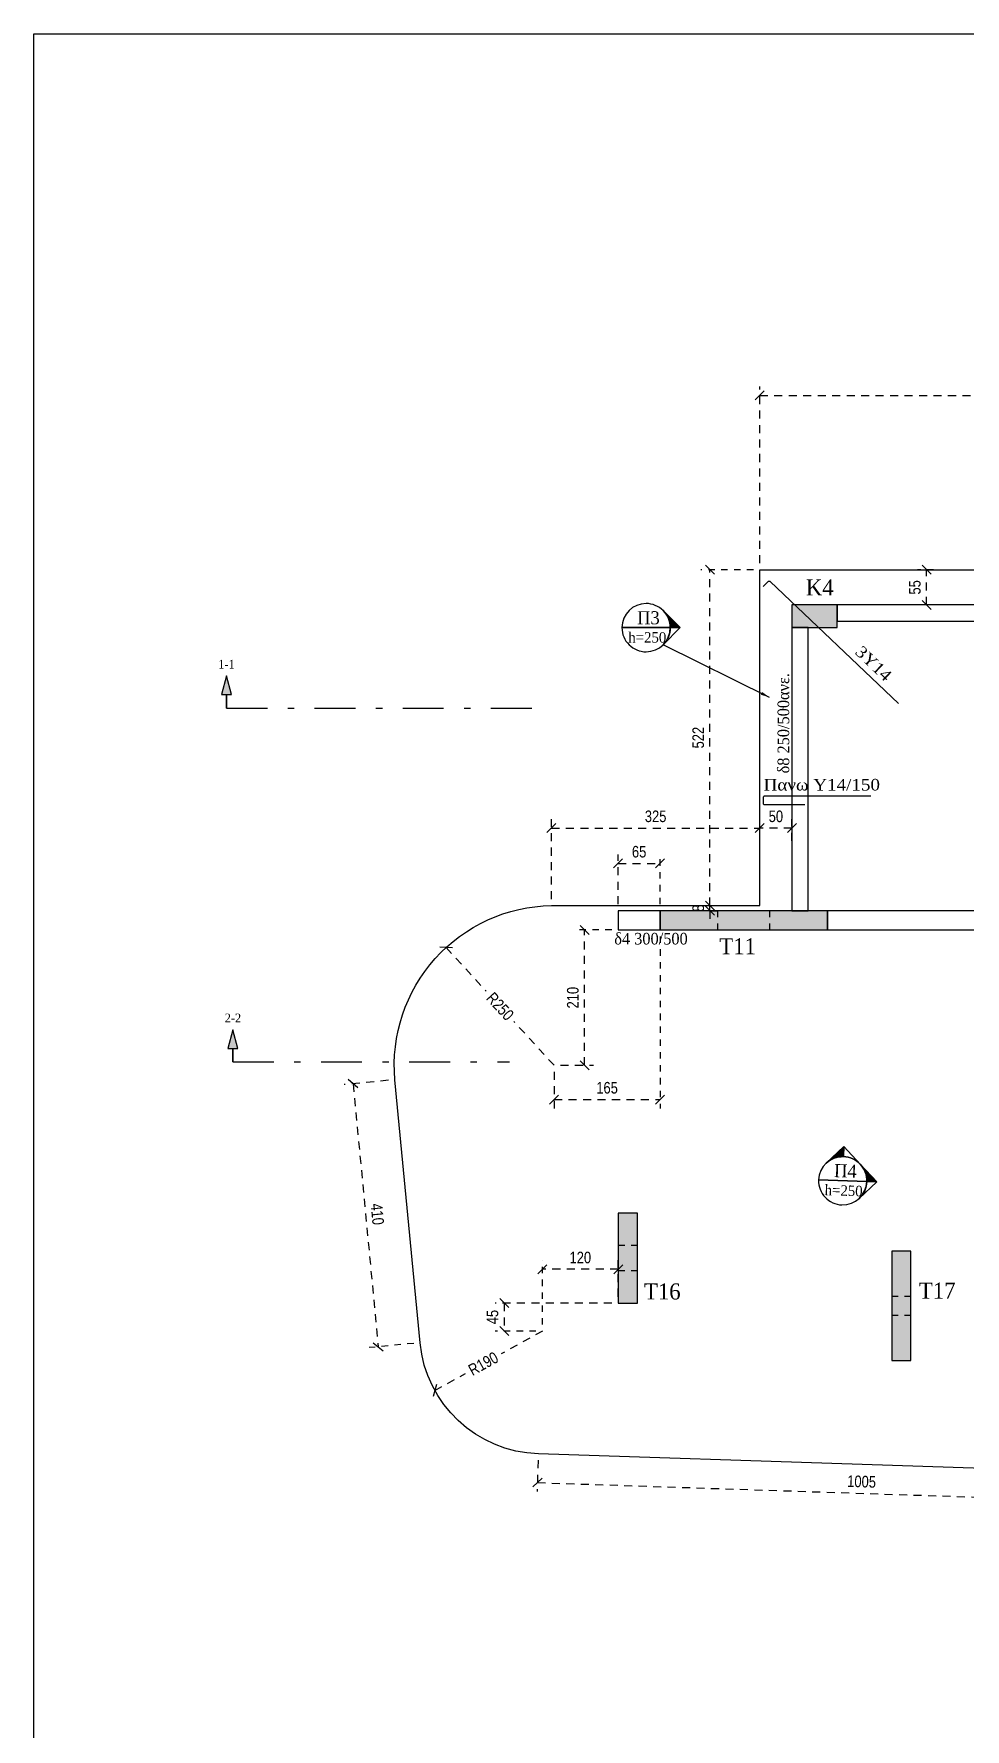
# Model space of a CAD drawing. Header units: millimetres. Extents: x -2171 to 1563, y -1758 to -1505.
# Drawn here: x 52.33 to 66.8, y -1616.6 to -1590.25 of the extents above; entities that cross this region are included whole.
import ezdxf
from ezdxf.enums import TextEntityAlignment as Align

# ---------------------------------------------------------------- set-up
doc = ezdxf.new("R2010")
doc.units = ezdxf.units.MM
doc.header["$PDMODE"] = 32
for name, pattern in [('DASHDOT', [25.399999999999995, 12.7, -6.349999999999999, 0, -6.349999999999999]), ('DASHED2', [0.375, 0.25, -0.125]), ('DOT', [0.025, 0, -0.025]), ('HIDDEN', [0.375, 0.25, -0.125]), ('HIDDEN2', [0.1875, 0.125, -0.0625])]:
    doc.linetypes.add(name, pattern=pattern)
doc.layers.get('Defpoints').update_dxf_attribs({"color": 6})
for name, color, linetype in [('-S_TEXT', 3, 'Continuous'), ('DIASTASEIS', 7, 'Continuous'), ('Fill_Col', 7, 'Continuous'), ('Geo_Beam', 7, 'Continuous'), ('Geo_Col', 7, 'Continuous'), ('Geo_Lines', 7, 'Continuous'), ('Rods_Slab_0', 7, 'Continuous'), ('Sect_Line_Symbol', 7, 'Continuous'), ('Text_Beam', 7, 'Continuous'), ('Text_Col_-1', 7, 'Continuous'), ('Text_Reinf_Slab_0', 7, 'Continuous'), ('Text_Slab', 7, 'Continuous')]:
    doc.layers.add(name, color=color, linetype=linetype)
doc.layers.add('A-ANNO-DIMS', color=1, linetype='Continuous', lineweight=9)
doc.styles.add('1-100', font='arial.ttf', dxfattribs={"width": 0.8})
doc.styles.add('S1TmsNwRmn1088_b_934_161', font='times.ttf', dxfattribs={"width": 0.93362935265248, "height": 0.10875})
doc.styles.add('S1TmsNwRmn11_b_1089_161', font='times.ttf', dxfattribs={"width": 1.089234207662129, "height": 0.0010875})
doc.styles.add('S1TmsNwRmn11_b_934_161', font='times.ttf', dxfattribs={"width": 0.93362935265248, "height": 0.0010875})
doc.styles.add('S1TmsNwRmn1359_b_934_161', font='times.ttf', dxfattribs={"width": 0.93362935265248, "height": 0.1359375})
doc.dimstyles.new('Copy of 1-100', dxfattribs={"dimtxt": 0.18, "dimasz": 0.14, "dimexe": 0.14, "dimexo": 0.1, "dimgap": 0.09, "dimtad": 1, "dimdec": 0, "dimlfac": 100, "dimrnd": 5, "dimzin": 5, "dimdsep": 46, "dimtxsty": '1-100', "dimblk": 'OBLIQUE', "dimcen": 0.09, "dimclrd": 1, "dimclre": 1, "dimclrt": 2, "dimadec": 0, "dimazin": 0, "dimtfac": 1, "dimtdec": 0, "dimtix": 1, "dimtmove": 2, "dimatfit": 3, "dimfxl": 5, "dimfxlon": 1, "dimtolj": 1, "dimtzin": 5, "dimarcsym": 0})

# ---------------------------------------------------------------- blocks, each defined once
blk = doc.blocks.new('Label_Όροφος 4-RC_XSN2633_1765')
at = {"layer": 'Text_Slab'}
for points in [[(-0.1708358281569843, 0.182524299253325, -0.198912367379658), (0.0082649971739255, 0.2498633422927722), (0.0116884710963407, 0.3533601274103093)], [(0.182524299253325, 0.1708358281569843, -0.198912367379658), (0.2498633422927722, -0.0082649971739255), (0.3533601274103093, -0.0116884710963407)]]:
    blk.add_hatch(color=174, dxfattribs=at).paths.add_polyline_path(points)
at = {"layer": 'Text_Slab', "color": 174}
for points in [[(-0.1708358281569843, 0.182524299253325, -0.198912367379658), (0.0082649971739255, 0.2498633422927722), (0.0116884710963407, 0.3533601274103093)], [(0.0082649971739255, 0.2498633422927722, -0.198912367379658), (0.182524299253325, 0.1708358281569843), (0.0116884710963407, 0.3533601274103093)], [(-0.2498633422927721, 0.0082649971739255, 0.4142135623730951), (-0.0082649971739255, -0.2498633422927721, 0.4142135623730951), (0.2498633422927721, -0.0082649971739255, 0.4142135623730951), (0.0082649971739255, 0.2498633422927721, 0.4142135623730951)], [(0.182524299253325, 0.1708358281569843, -0.198912367379658), (0.2498633422927722, -0.0082649971739255), (0.3533601274103093, -0.0116884710963407)], [(0.2498633422927722, -0.0082649971739255, -0.198912367379658), (0.1708358281569843, -0.182524299253325), (0.3533601274103093, -0.0116884710963407)]]:
    blk.add_lwpolyline(points, format="xyb", close=True, dxfattribs=at)
blk.add_lwpolyline([(0.2498633422927721, -0.0082649971739255), (-0.2498633422927721, 0.0082649971739255)], close=True, dxfattribs=at)
blk = doc.blocks.new('Label_Όροφος 3-RC_XSN2633_2020')
at = {"layer": 'Text_Slab'}
blk.add_hatch(color=174, dxfattribs=at).paths.add_polyline_path([(0.1767766952966159, 0.1767766952966579, -0.198912367379658), (0.25, 2.98e-14), (0.3535533905932738, 4.21e-14)])
at = {"layer": 'Text_Slab', "color": 174}
for points in [[(-0.25, -2.98e-14, 0.4142135623730951), (2.98e-14, -0.25, 0.4142135623730951), (0.25, 2.98e-14, 0.4142135623730951), (-2.98e-14, 0.25, 0.4142135623730951)], [(0.1767766952966159, 0.1767766952966579, -0.198912367379658), (0.25, 2.98e-14), (0.3535533905932738, 4.21e-14)], [(0.25, 2.98e-14, -0.198912367379658), (0.176776695296658, -0.1767766952966159), (0.3535533905932738, 4.21e-14)]]:
    blk.add_lwpolyline(points, format="xyb", close=True, dxfattribs=at)
blk.add_lwpolyline([(0.25, 2.98e-14), (-0.25, -2.98e-14)], close=True, dxfattribs=at)
blk = doc.blocks.new('_Oblique')
at = {"color": 0, "linetype": 'ByBlock', "lineweight": -2}
blk.add_line((-0.5, -0.5), (0.5, 0.5), dxfattribs=at)
blk = doc.blocks.new('*D289')
at = {"layer": 'Defpoints', "color": 0, "ltscale": 0.5, "transparency": 16777216}
for p in [(62.05936488334919, -1603.145867058163), (61.40746124814177, -1603.879667413252), (62.05936488334919, -1603.879667413252)]:
    blk.add_point(p, dxfattribs=at)
at = {"layer": 'DIASTASEIS', "color": 1, "linetype": 'HIDDEN', "lineweight": -2, "ltscale": 0.5, "transparency": 16777216}
blk.add_line((61.40746124814177, -1603.779667413252), (61.40746124814177, -1603.005867058163), dxfattribs=at)
at = {"layer": 'DIASTASEIS', "color": 1, "linetype": 'DASHED2', "lineweight": -2, "ltscale": 0.5, "transparency": 16777216}
blk.add_line((61.40746124814177, -1603.145867058163), (62.05936488334919, -1603.145867058163), dxfattribs=at)
at = {"layer": 'DIASTASEIS', "color": 1, "linetype": 'HIDDEN2', "lineweight": -2, "ltscale": 0.5, "transparency": 16777216}
blk.add_line((62.05936488334919, -1603.779667413252), (62.05936488334919, -1603.005867058163), dxfattribs=at)
at = {"layer": 'DIASTASEIS', "color": 1, "lineweight": -2, "ltscale": 0.5, "transparency": 16777216, "xscale": 0.14, "yscale": 0.14, "zscale": 0.14, "rotation": 180}
blk.add_blockref('_Oblique', (61.40746124814177, -1603.145867058163), dxfattribs=at)
at = {"layer": 'DIASTASEIS', "color": 1, "lineweight": -2, "ltscale": 0.5, "transparency": 16777216, "xscale": 0.14, "yscale": 0.14, "zscale": 0.14}
blk.add_blockref('_Oblique', (62.05936488334919, -1603.145867058163), dxfattribs=at)
at = {"layer": 'DIASTASEIS', "color": 2, "ltscale": 0.5, "transparency": 16777216, "insert": (61.73341306574548, -1602.963963920373), "char_height": 0.18, "attachment_point": 5, "style": '1-100'}
blk.add_mtext('\\A1;65', dxfattribs=at)
blk = doc.blocks.new('*D660')
at = {"layer": 'Defpoints', "color": 0, "ltscale": 0.5, "transparency": 16777216}
for p in [(58.73395794409623, -1604.451399924627), (60.41130986552571, -1606.282854937244)]:
    blk.add_point(p, dxfattribs=at)
at = {"layer": 'DIASTASEIS', "color": 1, "linetype": 'DASHED2', "lineweight": -2, "ltscale": 0.5, "transparency": 16777216}
for p, q in [((58.73395794409623, -1604.451399924627), (59.35803351180993, -1605.132811089535)), ((60.41130986552571, -1606.282854937244), (59.78723429781189, -1605.601443772337))]:
    blk.add_line(p, q, dxfattribs=at)
at = {"layer": 'DIASTASEIS', "color": 1, "lineweight": -2, "ltscale": 0.5, "transparency": 16777216, "xscale": 0.14, "yscale": 0.14, "zscale": 0.14, "rotation": 132.485245984338}
blk.add_blockref('_Oblique', (58.73395794409623, -1604.451399924627), dxfattribs=at)
at = {"layer": 'DIASTASEIS', "color": 2, "ltscale": 0.5, "transparency": 16777216, "insert": (59.57263390481102, -1605.367127430936), "char_height": 0.18, "attachment_point": 5, "rotation": 312.48524598433806, "style": '1-100'}
blk.add_mtext('\\A1;R250', dxfattribs=at)
blk = doc.blocks.new('*D661')
at = {"layer": 'Defpoints', "color": 0, "ltscale": 0.5, "transparency": 16777216}
for p in [(60.22993453271055, -1610.414404010899), (58.55873164522347, -1611.338391832887)]:
    blk.add_point(p, dxfattribs=at)
at = {"layer": 'DIASTASEIS', "color": 1, "linetype": 'DASHED2', "lineweight": -2, "ltscale": 0.5, "transparency": 16777216}
for p, q in [((60.22993453271055, -1610.414404010899), (59.58971076288378, -1610.768375973907)), ((58.55873164522347, -1611.338391832887), (59.03357601615471, -1611.075856135178))]:
    blk.add_line(p, q, dxfattribs=at)
at = {"layer": 'DIASTASEIS', "color": 1, "lineweight": -2, "ltscale": 0.5, "transparency": 16777216, "xscale": 0.14, "yscale": 0.14, "zscale": 0.14, "rotation": 208.937674014225}
blk.add_blockref('_Oblique', (58.55873164522347, -1611.338391832887), dxfattribs=at)
at = {"layer": 'DIASTASEIS', "color": 2, "ltscale": 0.5, "transparency": 16777216, "insert": (59.31164338951908, -1610.922116054542), "char_height": 0.18, "attachment_point": 5, "rotation": 28.937674014224964, "style": '1-100'}
blk.add_mtext('\\A1;R190', dxfattribs=at)
blk = doc.blocks.new('*D670')
at = {"layer": 'Defpoints', "color": 0, "ltscale": 0.5, "transparency": 16777216}
for p in [(57.93795565595063, -1606.507033182279), (58.32895376693674, -1610.595910799989), (57.67841062030424, -1610.658118859323)]:
    blk.add_point(p, dxfattribs=at)
at = {"layer": 'DIASTASEIS', "color": 1, "linetype": 'HIDDEN', "lineweight": -2, "ltscale": 0.5, "transparency": 16777216}
blk.add_line((57.83840974924025, -1606.516552239859), (57.14804823992358, -1606.582567922223), dxfattribs=at)
at = {"layer": 'DIASTASEIS', "color": 1, "linetype": 'DASHED2', "lineweight": -2, "ltscale": 0.5, "transparency": 16777216}
blk.add_line((57.28741250931811, -1606.569241241612), (57.67841062030424, -1610.658118859323), dxfattribs=at)
at = {"layer": 'DIASTASEIS', "color": 1, "linetype": 'HIDDEN2', "lineweight": -2, "ltscale": 0.5, "transparency": 16777216}
blk.add_line((58.22940786022636, -1610.605429857569), (57.5390463509097, -1610.671445539934), dxfattribs=at)
at = {"layer": 'DIASTASEIS', "color": 1, "lineweight": -2, "ltscale": 0.5, "transparency": 16777216, "xscale": 0.14, "yscale": 0.14, "zscale": 0.14}
for p, rotation in [((57.28741250931811, -1606.569241241612), 95.46228871052875), ((57.67841062030424, -1610.658118859323), 275.4622887105288)]:
    blk.add_blockref('_Oblique', p, dxfattribs=dict(at, rotation=rotation))
at = {"layer": 'DIASTASEIS', "color": 2, "ltscale": 0.5, "transparency": 16777216, "insert": (57.66398869265839, -1608.596364586041), "char_height": 0.18, "attachment_point": 5, "rotation": 275.46228871052875, "style": '1-100'}
blk.add_mtext('\\A1;410', dxfattribs=at)
blk = doc.blocks.new('*D671')
at = {"layer": 'Defpoints', "color": 0, "ltscale": 0.5, "transparency": 16777216}
for p in [(60.16690217341626, -1612.322989745942), (70.23374335976268, -1612.655454114173), (70.21898114629062, -1613.102445950841)]:
    blk.add_point(p, dxfattribs=at)
at = {"layer": 'DIASTASEIS', "color": 1, "linetype": 'HIDDEN', "lineweight": -2, "ltscale": 0.5, "transparency": 16777216}
blk.add_line((60.16360140407404, -1612.422935255704), (60.14751888286508, -1612.909905296278), dxfattribs=at)
at = {"layer": 'DIASTASEIS', "color": 1, "linetype": 'DASHED2', "lineweight": -2, "ltscale": 0.5, "transparency": 16777216}
blk.add_line((60.15213995994418, -1612.76998158261), (70.21898114629062, -1613.102445950841), dxfattribs=at)
at = {"layer": 'DIASTASEIS', "color": 1, "linetype": 'HIDDEN2', "lineweight": -2, "ltscale": 0.5, "transparency": 16777216}
blk.add_line((70.23044259042047, -1612.755399623935), (70.21436006921151, -1613.242369664509), dxfattribs=at)
at = {"layer": 'DIASTASEIS', "color": 1, "lineweight": -2, "ltscale": 0.5, "transparency": 16777216, "xscale": 0.14, "yscale": 0.14, "zscale": 0.14}
for p, rotation in [((60.15213995994418, -1612.76998158261), 178.1084548938292), ((70.21898114629062, -1613.102445950841), 358.1084548938292)]:
    blk.add_blockref('_Oblique', p, dxfattribs=dict(at, rotation=rotation))
at = {"layer": 'DIASTASEIS', "color": 2, "ltscale": 0.5, "transparency": 16777216, "insert": (65.19156475612209, -1612.754409748387), "char_height": 0.18, "attachment_point": 5, "rotation": 358.1084548938292, "style": '1-100'}
blk.add_mtext('\\A1;1005', dxfattribs=at)
blk = doc.blocks.new('*D702')
at = {"layer": 'Defpoints', "color": 0, "ltscale": 0.5, "transparency": 16777216}
for p in [(63.60940956159097, -1602.595645944617), (63.60940956159097, -1603.746323430225), (60.3703899800953, -1603.799699184067)]:
    blk.add_point(p, dxfattribs=at)
at = {"layer": 'DIASTASEIS', "color": 1, "linetype": 'HIDDEN', "lineweight": -2, "ltscale": 0.5, "transparency": 16777216}
blk.add_line((60.3703899800953, -1603.699699184067), (60.3703899800953, -1602.455645944617), dxfattribs=at)
at = {"layer": 'DIASTASEIS', "color": 1, "linetype": 'HIDDEN2', "lineweight": -2, "ltscale": 0.5, "transparency": 16777216}
blk.add_line((63.60940956159097, -1603.646323430225), (63.60940956159097, -1602.455645944617), dxfattribs=at)
at = {"layer": 'DIASTASEIS', "color": 1, "linetype": 'DASHED2', "lineweight": -2, "ltscale": 0.5, "transparency": 16777216}
blk.add_line((60.3703899800953, -1602.595645944617), (63.60940956159097, -1602.595645944617), dxfattribs=at)
at = {"layer": 'DIASTASEIS', "color": 1, "lineweight": -2, "ltscale": 0.5, "transparency": 16777216, "xscale": 0.14, "yscale": 0.14, "zscale": 0.14, "rotation": 180}
blk.add_blockref('_Oblique', (60.3703899800953, -1602.595645944617), dxfattribs=at)
at = {"layer": 'DIASTASEIS', "color": 1, "lineweight": -2, "ltscale": 0.5, "transparency": 16777216, "xscale": 0.14, "yscale": 0.14, "zscale": 0.14}
blk.add_blockref('_Oblique', (63.60940956159097, -1602.595645944617), dxfattribs=at)
at = {"layer": 'DIASTASEIS', "color": 2, "ltscale": 0.5, "transparency": 16777216, "insert": (61.98989977084313, -1602.413681415285), "char_height": 0.18, "attachment_point": 5, "style": '1-100'}
blk.add_mtext('\\A1;325', dxfattribs=at)
blk = doc.blocks.new('*D703')
at = {"layer": 'Defpoints', "color": 0, "ltscale": 0.5, "transparency": 16777216}
for p in [(62.72683864706452, -1603.799667371999), (62.72683863772548, -1603.879667413253), (62.8345417929232, -1603.799667371999)]:
    blk.add_point(p, dxfattribs=at)
at = {"layer": 'DIASTASEIS', "color": 1, "linetype": 'DASHED2', "lineweight": -2, "ltscale": 0.5, "transparency": 16777216}
for p, q in [((62.8345417929232, -1603.799667371999), (62.8345417929232, -1603.659667371999)), ((62.8345417929232, -1603.879667413253), (62.8345417929232, -1603.799667371999)), ((62.8345417929232, -1603.879667413253), (62.8345417929232, -1604.019667413253))]:
    blk.add_line(p, q, dxfattribs=at)
at = {"layer": 'DIASTASEIS', "color": 1, "linetype": 'HIDDEN2', "lineweight": -2, "ltscale": 0.5, "transparency": 16777216}
blk.add_line((62.82683864706452, -1603.799667371999), (62.9745417929232, -1603.799667371999), dxfattribs=at)
at = {"layer": 'DIASTASEIS', "color": 1, "linetype": 'HIDDEN', "lineweight": -2, "ltscale": 0.5, "transparency": 16777216}
blk.add_line((62.82683863772548, -1603.879667413253), (62.9745417929232, -1603.879667413253), dxfattribs=at)
at = {"layer": 'DIASTASEIS', "color": 1, "lineweight": -2, "ltscale": 0.5, "transparency": 16777216, "xscale": 0.14, "yscale": 0.14, "zscale": 0.14}
for p, rotation in [((62.8345417929232, -1603.799667371999), 270), ((62.8345417929232, -1603.879667413253), 90)]:
    blk.add_blockref('_Oblique', p, dxfattribs=dict(at, rotation=rotation))
at = {"layer": 'DIASTASEIS', "color": 2, "ltscale": 0.5, "transparency": 16777216, "insert": (62.65263865513283, -1603.839667392626), "char_height": 0.18, "attachment_point": 5, "rotation": 90, "style": '1-100'}
blk.add_mtext('\\A1;8', dxfattribs=at)
blk = doc.blocks.new('*D704')
at = {"layer": 'Defpoints', "color": 0, "ltscale": 0.5, "transparency": 16777216}
for p in [(63.60940956159097, -1602.595645941143), (63.60940956159097, -1602.893329899205), (64.10936942284526, -1602.8933298992)]:
    blk.add_point(p, dxfattribs=at)
at = {"layer": 'DIASTASEIS', "color": 1, "linetype": 'HIDDEN2', "lineweight": -2, "ltscale": 0.5, "transparency": 16777216}
blk.add_line((63.60940956159097, -1602.793329899205), (63.60940956159097, -1602.455645941142), dxfattribs=at)
at = {"layer": 'DIASTASEIS', "color": 1, "linetype": 'HIDDEN', "lineweight": -2, "ltscale": 0.5, "transparency": 16777216}
blk.add_line((64.10936942284526, -1602.7933298992), (64.10936942284526, -1602.455645941142), dxfattribs=at)
at = {"layer": 'DIASTASEIS', "color": 1, "linetype": 'DASHED2', "lineweight": -2, "ltscale": 0.5, "transparency": 16777216}
blk.add_line((64.10936942284526, -1602.595645941143), (63.60940956159097, -1602.595645941143), dxfattribs=at)
at = {"layer": 'DIASTASEIS', "color": 1, "lineweight": -2, "ltscale": 0.5, "transparency": 16777216, "xscale": 0.14, "yscale": 0.14, "zscale": 0.14, "rotation": 180}
blk.add_blockref('_Oblique', (63.60940956159097, -1602.595645941143), dxfattribs=at)
at = {"layer": 'DIASTASEIS', "color": 1, "lineweight": -2, "ltscale": 0.5, "transparency": 16777216, "xscale": 0.14, "yscale": 0.14, "zscale": 0.14}
blk.add_blockref('_Oblique', (64.10936942284526, -1602.595645941143), dxfattribs=at)
at = {"layer": 'DIASTASEIS', "color": 2, "ltscale": 0.5, "transparency": 16777216, "insert": (63.85938949221812, -1602.413742803352), "char_height": 0.18, "attachment_point": 5, "style": '1-100'}
blk.add_mtext('\\A1;50', dxfattribs=at)
blk = doc.blocks.new('*D705')
at = {"layer": 'Defpoints', "color": 0, "ltscale": 0.5, "transparency": 16777216}
for p in [(66.20119881920988, -1598.579667413253), (66.41028654441473, -1598.579667413253), (66.41028654441473, -1599.12693609633)]:
    blk.add_point(p, dxfattribs=at)
at = {"layer": 'DIASTASEIS', "color": 1, "linetype": 'HIDDEN2', "lineweight": -2, "ltscale": 0.5, "transparency": 16777216}
blk.add_line((66.31028654441474, -1598.579667413253), (66.06119881920988, -1598.579667413253), dxfattribs=at)
at = {"layer": 'DIASTASEIS', "color": 1, "linetype": 'DASHED2', "lineweight": -2, "ltscale": 0.5, "transparency": 16777216}
blk.add_line((66.20119881920988, -1599.12693609633), (66.20119881920988, -1598.579667413253), dxfattribs=at)
at = {"layer": 'DIASTASEIS', "color": 1, "linetype": 'HIDDEN', "lineweight": -2, "ltscale": 0.5, "transparency": 16777216}
blk.add_line((66.31028654441474, -1599.12693609633), (66.06119881920988, -1599.12693609633), dxfattribs=at)
at = {"layer": 'DIASTASEIS', "color": 1, "lineweight": -2, "ltscale": 0.5, "transparency": 16777216, "xscale": 0.14, "yscale": 0.14, "zscale": 0.14}
for p, rotation in [((66.20119881920988, -1598.579667413253), 90), ((66.20119881920988, -1599.12693609633), 270)]:
    blk.add_blockref('_Oblique', p, dxfattribs=dict(at, rotation=rotation))
at = {"layer": 'DIASTASEIS', "color": 2, "ltscale": 0.5, "transparency": 16777216, "insert": (66.01966403066916, -1598.853301754791), "char_height": 0.18, "attachment_point": 5, "rotation": 90, "style": '1-100'}
blk.add_mtext('\\A1;55', dxfattribs=at)
blk = doc.blocks.new('*D716')
at = {"layer": 'Defpoints', "color": 0, "ltscale": 0.5, "transparency": 16777216}
for p in [(62.83454179292326, -1598.579667413259), (63.6094095927838, -1598.579667413259), (62.72683864706452, -1603.799667371999)]:
    blk.add_point(p, dxfattribs=at)
at = {"layer": 'DIASTASEIS', "color": 1, "linetype": 'HIDDEN2', "lineweight": -2, "ltscale": 0.5, "transparency": 16777216}
blk.add_line((63.5094095927838, -1598.579667413259), (62.69454179292326, -1598.579667413259), dxfattribs=at)
at = {"layer": 'DIASTASEIS', "color": 1, "linetype": 'DASHED2', "lineweight": -2, "ltscale": 0.5, "transparency": 16777216}
blk.add_line((62.83454179292326, -1603.799667371999), (62.83454179292326, -1598.579667413259), dxfattribs=at)
at = {"layer": 'DIASTASEIS', "color": 1, "linetype": 'HIDDEN', "lineweight": -2, "ltscale": 0.5, "transparency": 16777216}
blk.add_line((62.82683864706452, -1603.799667371999), (62.97454179292326, -1603.799667371999), dxfattribs=at)
at = {"layer": 'DIASTASEIS', "color": 1, "lineweight": -2, "ltscale": 0.5, "transparency": 16777216, "xscale": 0.14, "yscale": 0.14, "zscale": 0.14}
for p, rotation in [((62.83454179292326, -1598.579667413259), 90), ((62.83454179292326, -1603.799667371999), 270)]:
    blk.add_blockref('_Oblique', p, dxfattribs=dict(at, rotation=rotation))
at = {"layer": 'DIASTASEIS', "color": 2, "ltscale": 0.5, "transparency": 16777216, "insert": (62.65263865513289, -1601.189667392628), "char_height": 0.18, "attachment_point": 5, "rotation": 90, "style": '1-100'}
blk.add_mtext('\\A1;522', dxfattribs=at)
blk = doc.blocks.new('*D717')
at = {"layer": 'Defpoints', "color": 0, "ltscale": 0.5, "transparency": 16777216}
for p in [(80.45937392183441, -1595.870721098064), (63.60940959278377, -1598.579667413258), (80.45937392183441, -1598.579667413252)]:
    blk.add_point(p, dxfattribs=at)
at = {"layer": 'DIASTASEIS', "color": 1, "linetype": 'HIDDEN', "lineweight": -2, "ltscale": 0.5, "transparency": 16777216}
blk.add_line((63.60940959278377, -1598.479667413258), (63.60940959278377, -1595.730721098064), dxfattribs=at)
at = {"layer": 'DIASTASEIS', "color": 1, "linetype": 'DASHED2', "lineweight": -2, "ltscale": 0.5, "transparency": 16777216}
blk.add_line((63.60940959278377, -1595.870721098064), (80.45937392183441, -1595.870721098064), dxfattribs=at)
at = {"layer": 'DIASTASEIS', "color": 1, "linetype": 'HIDDEN2', "lineweight": -2, "ltscale": 0.5, "transparency": 16777216}
blk.add_line((80.45937392183441, -1598.479667413252), (80.45937392183441, -1595.730721098064), dxfattribs=at)
at = {"layer": 'DIASTASEIS', "color": 1, "lineweight": -2, "ltscale": 0.5, "transparency": 16777216, "xscale": 0.14, "yscale": 0.14, "zscale": 0.14, "rotation": 180}
blk.add_blockref('_Oblique', (63.60940959278377, -1595.870721098064), dxfattribs=at)
at = {"layer": 'DIASTASEIS', "color": 1, "lineweight": -2, "ltscale": 0.5, "transparency": 16777216, "xscale": 0.14, "yscale": 0.14, "zscale": 0.14}
blk.add_blockref('_Oblique', (80.45937392183441, -1595.870721098064), dxfattribs=at)
at = {"layer": 'DIASTASEIS', "color": 2, "ltscale": 0.5, "transparency": 16777216, "insert": (72.0343917573091, -1595.688817960275), "char_height": 0.18, "attachment_point": 5, "style": '1-100'}
blk.add_mtext('\\A1;1685', dxfattribs=at)
blk = doc.blocks.new('*D719')
at = {"layer": 'Defpoints', "color": 0, "ltscale": 0.5, "transparency": 16777216}
for p in [(62.05936488334919, -1604.179667413252), (60.41130986552571, -1606.282854937244), (62.05936488334919, -1606.815301496856)]:
    blk.add_point(p, dxfattribs=at)
at = {"layer": 'DIASTASEIS', "color": 1, "linetype": 'HIDDEN2', "lineweight": -2, "ltscale": 0.5, "transparency": 16777216}
blk.add_line((62.05936488334919, -1604.279667413252), (62.05936488334919, -1606.955301496856), dxfattribs=at)
at = {"layer": 'DIASTASEIS', "color": 1, "linetype": 'HIDDEN', "lineweight": -2, "ltscale": 0.5, "transparency": 16777216}
blk.add_line((60.41130986552571, -1606.382854937245), (60.41130986552571, -1606.955301496856), dxfattribs=at)
at = {"layer": 'DIASTASEIS', "color": 1, "linetype": 'DASHED2', "lineweight": -2, "ltscale": 0.5, "transparency": 16777216}
blk.add_line((60.41130986552571, -1606.815301496856), (62.05936488334919, -1606.815301496856), dxfattribs=at)
at = {"layer": 'DIASTASEIS', "color": 1, "lineweight": -2, "ltscale": 0.5, "transparency": 16777216, "xscale": 0.14, "yscale": 0.14, "zscale": 0.14, "rotation": 180}
blk.add_blockref('_Oblique', (60.41130986552571, -1606.815301496856), dxfattribs=at)
at = {"layer": 'DIASTASEIS', "color": 1, "lineweight": -2, "ltscale": 0.5, "transparency": 16777216, "xscale": 0.14, "yscale": 0.14, "zscale": 0.14}
blk.add_blockref('_Oblique', (62.05936488334919, -1606.815301496856), dxfattribs=at)
at = {"layer": 'DIASTASEIS', "color": 2, "ltscale": 0.5, "transparency": 16777216, "insert": (61.23533737443745, -1606.633398359065), "char_height": 0.18, "attachment_point": 5, "style": '1-100'}
blk.add_mtext('\\A1;165', dxfattribs=at)
blk = doc.blocks.new('*D720')
at = {"layer": 'Defpoints', "color": 0, "ltscale": 0.5, "transparency": 16777216}
for p in [(60.88554549700353, -1604.179667413253), (61.4074612481418, -1604.179667413253), (60.41130986552573, -1606.282854937246)]:
    blk.add_point(p, dxfattribs=at)
at = {"layer": 'DIASTASEIS', "color": 1, "linetype": 'HIDDEN2', "lineweight": -2, "ltscale": 0.5, "transparency": 16777216}
blk.add_line((61.3074612481418, -1604.179667413253), (60.74554549700353, -1604.179667413253), dxfattribs=at)
at = {"layer": 'DIASTASEIS', "color": 1, "linetype": 'DASHED2', "lineweight": -2, "ltscale": 0.5, "transparency": 16777216}
blk.add_line((60.88554549700353, -1606.282854937246), (60.88554549700353, -1604.179667413253), dxfattribs=at)
at = {"layer": 'DIASTASEIS', "color": 1, "linetype": 'HIDDEN', "lineweight": -2, "ltscale": 0.5, "transparency": 16777216}
blk.add_line((60.51130986552574, -1606.282854937246), (61.02554549700354, -1606.282854937246), dxfattribs=at)
at = {"layer": 'DIASTASEIS', "color": 1, "lineweight": -2, "ltscale": 0.5, "transparency": 16777216, "xscale": 0.14, "yscale": 0.14, "zscale": 0.14}
for p, rotation in [((60.88554549700353, -1604.179667413253), 90), ((60.88554549700353, -1606.282854937246), 270)]:
    blk.add_blockref('_Oblique', p, dxfattribs=dict(at, rotation=rotation))
at = {"layer": 'DIASTASEIS', "color": 2, "ltscale": 0.5, "transparency": 16777216, "insert": (60.70364235921316, -1605.231261175249), "char_height": 0.18, "attachment_point": 5, "rotation": 90, "style": '1-100'}
blk.add_mtext('\\A1;210', dxfattribs=at)
blk = doc.blocks.new('*D721')
at = {"layer": 'Defpoints', "color": 0, "ltscale": 0.5, "transparency": 16777216}
for p in [(60.22993453271055, -1609.453902458132), (61.40940360053424, -1609.979667445007), (60.22993453271055, -1610.414404010899)]:
    blk.add_point(p, dxfattribs=at)
at = {"layer": 'DIASTASEIS', "color": 1, "linetype": 'HIDDEN2', "lineweight": -2, "ltscale": 0.5, "transparency": 16777216}
blk.add_line((60.22993453271055, -1610.314404010899), (60.22993453271055, -1609.313902458131), dxfattribs=at)
at = {"layer": 'DIASTASEIS', "color": 1, "linetype": 'HIDDEN', "lineweight": -2, "ltscale": 0.5, "transparency": 16777216}
blk.add_line((61.40940360053424, -1609.879667445007), (61.40940360053424, -1609.313902458131), dxfattribs=at)
at = {"layer": 'DIASTASEIS', "color": 1, "linetype": 'DASHED2', "lineweight": -2, "ltscale": 0.5, "transparency": 16777216}
blk.add_line((61.40940360053424, -1609.453902458132), (60.22993453271055, -1609.453902458132), dxfattribs=at)
at = {"layer": 'DIASTASEIS', "color": 1, "lineweight": -2, "ltscale": 0.5, "transparency": 16777216, "xscale": 0.14, "yscale": 0.14, "zscale": 0.14, "rotation": 180}
blk.add_blockref('_Oblique', (60.22993453271055, -1609.453902458132), dxfattribs=at)
at = {"layer": 'DIASTASEIS', "color": 1, "lineweight": -2, "ltscale": 0.5, "transparency": 16777216, "xscale": 0.14, "yscale": 0.14, "zscale": 0.14}
blk.add_blockref('_Oblique', (61.40940360053424, -1609.453902458132), dxfattribs=at)
at = {"layer": 'DIASTASEIS', "color": 2, "ltscale": 0.5, "transparency": 16777216, "insert": (60.81966906662239, -1609.271999320341), "char_height": 0.18, "attachment_point": 5, "style": '1-100'}
blk.add_mtext('\\A1;120', dxfattribs=at)
blk = doc.blocks.new('*D722')
at = {"layer": 'Defpoints', "color": 0, "ltscale": 0.5, "transparency": 16777216}
for p in [(61.40940360053426, -1609.979667445008), (59.63647610548654, -1610.4144040109), (60.22993453271059, -1610.4144040109)]:
    blk.add_point(p, dxfattribs=at)
at = {"layer": 'DIASTASEIS', "color": 1, "linetype": 'HIDDEN', "lineweight": -2, "ltscale": 0.5, "transparency": 16777216}
blk.add_line((61.30940360053426, -1609.979667445008), (59.49647610548653, -1609.979667445008), dxfattribs=at)
at = {"layer": 'DIASTASEIS', "color": 1, "linetype": 'DASHED2', "lineweight": -2, "ltscale": 0.5, "transparency": 16777216}
blk.add_line((59.63647610548654, -1609.979667445008), (59.63647610548654, -1610.4144040109), dxfattribs=at)
at = {"layer": 'DIASTASEIS', "color": 1, "linetype": 'HIDDEN2', "lineweight": -2, "ltscale": 0.5, "transparency": 16777216}
blk.add_line((60.12993453271058, -1610.4144040109), (59.49647610548653, -1610.4144040109), dxfattribs=at)
at = {"layer": 'DIASTASEIS', "color": 1, "lineweight": -2, "ltscale": 0.5, "transparency": 16777216, "xscale": 0.14, "yscale": 0.14, "zscale": 0.14}
for p, rotation in [((59.63647610548654, -1609.979667445008), 90), ((59.63647610548654, -1610.4144040109), 270)]:
    blk.add_blockref('_Oblique', p, dxfattribs=dict(at, rotation=rotation))
at = {"layer": 'DIASTASEIS', "color": 2, "ltscale": 0.5, "transparency": 16777216, "insert": (59.45494131694582, -1610.197035727954), "char_height": 0.18, "attachment_point": 5, "rotation": 90, "style": '1-100'}
blk.add_mtext('\\A1;45', dxfattribs=at)

msp = doc.modelspace()

# ---------------------------------------------------------------- hatches: boundary and pattern name
at = {"layer": 'Fill_Col'}
for points in [[(64.80941855186029, -1599.126936096329), (64.10941855186024, -1599.126936096329), (64.10941855186024, -1599.476936096329), (64.80941855186029, -1599.476936096329)], [(62.05936488334919, -1604.179667413252), (64.6593648833491, -1604.179667413252), (64.6593648833491, -1603.879667413252), (62.05936488334919, -1603.879667413252)], [(61.70940360053418, -1609.979667445007), (61.70940360053418, -1608.579667445007), (61.40940360053424, -1608.579667445007), (61.40940360053424, -1609.979667445007)], [(65.9592423394331, -1610.872597288109), (65.9592423394331, -1609.172597288109), (65.65924233943315, -1609.172597288109), (65.65924233943315, -1610.872597288109)]]:
    msp.add_hatch(color=252, dxfattribs=at).paths.add_polyline_path(points)
at = {"layer": 'Sect_Line_Symbol'}
for points in [[(55.31968297044659, -1600.729667399096), (55.31968297044659, -1600.519445146983), (55.39732868397732, -1600.519445146983), (55.31968297044659, -1600.229667399096), (55.24203725691563, -1600.519445146983), (55.31968297044659, -1600.519445146983)], [(55.4196829704465, -1606.229667399096), (55.4196829704465, -1606.019445146983), (55.49732868397723, -1606.019445146983), (55.4196829704465, -1605.729667399096), (55.34203725691577, -1606.019445146983), (55.4196829704465, -1606.019445146983)]]:
    msp.add_hatch(color=2, dxfattribs=at).paths.add_polyline_path(points)

# ---------------------------------------------------------------- linework, layer by layer
at = {"layer": '-S_TEXT', "ltscale": 5}
msp.add_lwpolyline([(52.32640968075225, -1590.24971776917), (110.473902108921, -1590.24971776917), (110.473902108921, -1630.294414193922), (52.32640968075225, -1630.294414193922)], close=True, dxfattribs=at)
at = {"layer": 'Geo_Beam', "color": 94}
for points in [[(64.80941855186029, -1599.376936096329), (70.85932915556555, -1599.376936096329), (70.85932915556555, -1599.126936096329), (64.80941855186029, -1599.126936096329)], [(64.35935523894454, -1603.879667413252), (64.35935523894454, -1599.476936096329), (64.10941855186024, -1599.476936096329), (64.10935523894454, -1603.879667413252)], [(62.05936488334919, -1603.879667413252), (61.40746124814177, -1603.879667413252), (61.40746124814177, -1604.179667413252), (62.05936488334919, -1604.179667413252)], [(64.6593648833491, -1604.179667545589), (71.45927039516118, -1604.179667413252), (71.45927039516118, -1603.879667413252), (64.6593648833491, -1603.879667413252)]]:
    msp.add_lwpolyline(points, close=True, dxfattribs=at)
at = {"layer": 'Geo_Col', "color": 94}
for points in [[(64.80941855186029, -1599.126936096329), (64.10941855186024, -1599.126936096329), (64.10941855186024, -1599.476936096329), (64.80941855186029, -1599.476936096329)], [(62.05936488334919, -1604.179667413252), (64.6593648833491, -1604.179667413252), (64.6593648833491, -1603.879667413252), (62.05936488334919, -1603.879667413252)], [(61.70940360053418, -1609.979667445007), (61.70940360053418, -1608.579667445007), (61.40940360053424, -1608.579667445007), (61.40940360053424, -1609.979667445007)], [(65.9592423394331, -1610.872597288109), (65.9592423394331, -1609.172597288109), (65.65924233943315, -1609.172597288109), (65.65924233943315, -1610.872597288109)]]:
    msp.add_lwpolyline(points, close=True, dxfattribs=at)
at = {"layer": 'Geo_Col', "color": 94, "linetype": 'DOT'}
for points in [[(62.05936488334919, -1604.179667413252), (62.95936488334906, -1604.179667413252), (62.95936488334906, -1603.879667413252), (62.05936488334919, -1603.879667413252)], [(64.6593648833491, -1603.879667413252), (63.75936488334923, -1603.879667413252), (63.75936488334923, -1604.179667413252), (64.6593648833491, -1604.179667413252)], [(61.40940360053424, -1608.579667445007), (61.40940360053424, -1609.079667445007), (61.70940360053418, -1609.079667445007), (61.70940360053418, -1608.579667445007)], [(65.65924233943315, -1609.172597288109), (65.65924233943315, -1609.872597288109), (65.9592423394331, -1609.872597288109), (65.9592423394331, -1609.172597288109)], [(61.70940360053418, -1609.979667445007), (61.70940360053418, -1609.479667445007), (61.40940360053424, -1609.479667445007), (61.40940360053424, -1609.979667445007)], [(65.9592423394331, -1610.872597288109), (65.9592423394331, -1610.172597288109), (65.65924233943315, -1610.172597288109), (65.65924233943315, -1610.872597288109)]]:
    msp.add_lwpolyline(points, close=True, dxfattribs=at)
at = {"layer": 'Geo_Lines', "color": 94}
msp.add_lwpolyline([(70.23374335976268, -1612.655454114173), (60.16690217341625, -1612.322989745942, -0.3771424428943167), (58.32895376694136, -1610.595910800038), (57.93795565595065, -1606.507033182279, -0.4360316159262366), (60.3703899800953, -1603.799699184067), (61.32940922346097, -1603.799635233662), (61.32940802546182, -1603.799667208865), (63.60940956126888, -1603.799667475028), (63.60940959278832, -1598.579667413252), (80.45937392183441, -1598.579667413252)], format="xyb", dxfattribs=at)
at = {"layer": 'Rods_Slab_0', "color": 7}
for points in [[(63.66399464473227, -1598.841629352244), (63.73978458394515, -1598.761905547153), (63.74275144828345, -1598.759342445341), (63.74616134151131, -1598.757407399305), (63.74988322336787, -1598.756174771829), (63.75377406395831, -1598.755691932051), (63.7576843405451, -1598.755977435261), (63.76146378335636, -1598.757020309701), (63.76496715050063, -1598.758780478339), (63.76805980957044, -1598.761190298868), (65.76481152448105, -1600.656462982296)], [(65.33357493408607, -1602.101055558977), (63.68130822586886, -1602.101055558977), (63.67740641952901, -1602.101439853376), (63.67365455740423, -1602.102577968299), (63.67019682147134, -1602.104426166656), (63.66716609059427, -1602.106913423226), (63.66467883399514, -1602.109944154103), (63.6628306356672, -1602.113401890065), (63.66169252074382, -1602.117153752161), (63.661308226345, -1602.12105555853), (63.661308226345, -1602.211055558876), (63.66169252074382, -1602.214957365274), (63.6628306356672, -1602.218709227369), (63.66467883399514, -1602.222166963331), (63.66716609059427, -1602.225197694237), (63.67019682147134, -1602.227684950778), (63.67365455740423, -1602.229533149136), (63.67740641952901, -1602.230671264088), (63.68130822586886, -1602.231055558458), (64.30865067834384, -1602.231055558458)]]:
    msp.add_lwpolyline(points, dxfattribs=at)
at = {"layer": 'Sect_Line_Symbol', "color": 2}
for points in [[(55.31968297044659, -1600.729667399096), (55.31968297044659, -1600.519445146983), (55.39732868397732, -1600.519445146983), (55.31968297044659, -1600.229667399096), (55.24203725691563, -1600.519445146983), (55.31968297044659, -1600.519445146983)], [(55.4196829704465, -1606.229667399096), (55.4196829704465, -1606.019445146983), (55.49732868397723, -1606.019445146983), (55.4196829704465, -1605.729667399096), (55.34203725691577, -1606.019445146983), (55.4196829704465, -1606.019445146983)]]:
    msp.add_lwpolyline(points, close=True, dxfattribs=at)
at = {"layer": 'Sect_Line_Symbol', "color": 2, "linetype": 'DASHDOT', "ltscale": 0.05}
for points in [[(55.31968297044659, -1600.729667399096), (60.36660893969702, -1600.729667399096)], [(55.4196829704465, -1606.229667399096), (59.71718166978098, -1606.229667399096)]]:
    msp.add_lwpolyline(points, dxfattribs=at)

# ---------------------------------------------------------------- block references
at = {"xscale": 1.5, "yscale": 1.5, "zscale": 1.5}
for name, p in [('Label_Όροφος 3-RC_XSN2633_2020', (61.84129207415344, -1599.479811625523)), ('Label_Όροφος 4-RC_XSN2633_1765', (64.89801789642615, -1608.07776331546, 13.25))]:
    msp.add_blockref(name, p, dxfattribs=at)

# ---------------------------------------------------------------- texts
at = {"layer": 'Sect_Line_Symbol', "color": 2, "style": 'S1TmsNwRmn1359_b_934_161', "width": 0.93362935265248}
for s, p in [('1-1', (55.31968297044659, -1599.979667399096)), ('2-2', (55.4196829704465, -1605.479667399096))]:
    msp.add_text(s, height=0.1359375, dxfattribs=at).set_placement(p, align=Align.TOP_CENTER)
at = {"layer": 'Text_Beam', "color": 3, "style": 'S1TmsNwRmn1088_b_934_161', "width": 0.93362935265248}
msp.add_text(' δ8 250/500ανε.', height=0.18, rotation=89.99999999999999, dxfattribs=at).set_placement((64.0657001441025, -1601.809472477061))
msp.add_text(' δ4 300/500', height=0.18, dxfattribs=at).set_placement((61.28336960203796, -1604.404667413252))
at = {"layer": 'Text_Col_-1', "color": 200, "style": 'S1TmsNwRmn11_b_934_161', "width": 0.93362935265248}
for s, p in [('K4', (64.32598505409715, -1598.978981993953)), ('T11', (62.98027361033473, -1604.557112483808)), ('T16', (61.81000419993234, -1609.923501106451)), ('T17', (66.08317631182626, -1609.910928660635))]:
    msp.add_text(s, height=0.25, dxfattribs=at).set_placement(p)
at = {"layer": 'Text_Reinf_Slab_0', "color": 7, "style": 'S1TmsNwRmn11_b_1089_161', "width": 1.089234207662129}
msp.add_text('3Y14', height=0.18, rotation=316.449041408495, dxfattribs=at).set_placement((65.07697138497304, -1599.874482269983))
msp.add_text('Πανω Y14/150', height=0.18, dxfattribs=at).set_placement((63.66863859834314, -1602.011419689663))
at = {"layer": 'Text_Slab', "color": 174, "style": 'S1TmsNwRmn1359_b_934_161', "width": 0.93362935265248}
msp.add_text('   Π3', height=0.20390625, dxfattribs=at).set_placement((61.48674695590535, -1599.427311625523))
at = {"layer": 'Text_Slab', "color": 5, "style": 'S1TmsNwRmn1088_b_934_161', "width": 0.93362935265248}
msp.add_text('h=250', height=0.163125, dxfattribs=at).set_placement((61.56590343039397, -1599.712311625523))
at = {"layer": 'Text_Slab', "color": 174, "style": 'S1TmsNwRmn1359_b_934_161', "width": 0.93362935265248}
msp.add_text('   Π4', height=0.20390625, rotation=358.1054569591927, dxfattribs=at).set_placement((64.54540223287631, -1608.013570755977, 13.25))
at = {"layer": 'Text_Slab', "color": 5, "style": 'S1TmsNwRmn1088_b_934_161', "width": 0.93362935265248}
msp.add_text('h=250', height=0.163125, rotation=358.1054569591927, dxfattribs=at).set_placement((64.61509334121727, -1608.301031878342, 13.25))

# ---------------------------------------------------------------- dimensions: what is measured, and where the dimension line sits
at = {"layer": 'DIASTASEIS', "ltscale": 0.5}
for base, p1, p2, picture, middle in [((80.45937392183441, -1595.870721098064), (63.60940959278377, -1598.579667413258), (80.45937392183441, -1598.579667413252), '*D717', (72.0343917573091, -1595.688817960275)), ((63.60940956159097, -1602.595645944617), (60.3703899800953, -1603.799699184067), (63.60940956159097, -1603.746323430225), '*D702', (61.98989977084313, -1602.413681415285)), ((63.60940956159097, -1602.595645941143), (64.10936942284526, -1602.8933298992), (63.60940956159097, -1602.893329899205), '*D704', (63.85938949221812, -1602.413742803352)), ((62.05936488334919, -1606.815301496856), (60.41130986552571, -1606.282854937244), (62.05936488334919, -1604.179667413252), '*D719', (61.23533737443745, -1606.633398359065)), ((60.22993453271055, -1609.453902458132), (61.40940360053424, -1609.979667445007), (60.22993453271055, -1610.414404010899), '*D721', (60.81966906662239, -1609.271999320341))]:
    dim = msp.add_linear_dim(base=base, p1=p1, p2=p2, dimstyle='Copy of 1-100', dxfattribs=at)
    dim.commit()
    dim.dimension.update_dxf_attribs({"geometry": picture, "text_midpoint": middle})
dim = msp.add_linear_dim(base=(62.83454179292326, -1598.579667413259), p1=(62.7268386470645, -1603.799667371998), p2=(63.60940959278377, -1598.579667413258), angle=90, dimstyle='Copy of 1-100', override={"dimrnd": 0}, dxfattribs=at)
dim.commit()
dim.dimension.update_dxf_attribs({"geometry": '*D716', "text_midpoint": (62.65263865513289, -1601.189667392628)})
for base, p1, p2, picture, middle in [((66.20119881920988, -1598.579667413253), (66.4102865444147, -1599.126936096329), (66.4102865444147, -1598.579667413252), '*D705', (66.01966403066916, -1598.853301754791)), ((60.88554549700353, -1604.179667413253), (60.41130986552571, -1606.282854937244), (61.40746124814177, -1604.179667413252), '*D720', (60.70364235921316, -1605.231261175249)), ((59.63647610548654, -1610.4144040109), (61.40940360053424, -1609.979667445007), (60.22993453271055, -1610.414404010899), '*D722', (59.45494131694582, -1610.197035727954))]:
    dim = msp.add_linear_dim(base=base, p1=p1, p2=p2, angle=90, dimstyle='Copy of 1-100', dxfattribs=at)
    dim.commit()
    dim.dimension.update_dxf_attribs({"geometry": picture, "text_midpoint": middle})
at = {"layer": 'DIASTASEIS', "color": 94, "ltscale": 0.5}
dim = msp.add_linear_dim(base=(62.05936488334919, -1603.145867058163), p1=(61.40746124814177, -1603.879667413252), p2=(62.05936488334919, -1603.879667413252), dimstyle='Copy of 1-100', dxfattribs=at)
dim.commit()
dim.dimension.update_dxf_attribs({"geometry": '*D289', "text_midpoint": (61.73341306574548, -1602.963963920373)})
dim = msp.add_linear_dim(base=(62.8345417929232, -1603.799667371999), p1=(62.72683863772545, -1603.879667413252), p2=(62.7268386470645, -1603.799667371998), angle=90, dimstyle='Copy of 1-100', override={"dimrnd": 0}, dxfattribs=at)
dim.commit()
dim.dimension.update_dxf_attribs({"geometry": '*D703', "text_midpoint": (62.65263865513283, -1603.839667392626)})
at = {"layer": 'DIASTASEIS', "ltscale": 0.5}
for center, mpoint, picture, middle in [((60.41130986552571, -1606.282854937244), (58.73395794409623, -1604.451399924627), '*D660', (59.57263390481102, -1605.367127430936)), ((60.22993453271055, -1610.414404010899), (58.55873164522347, -1611.338391832887), '*D661', (59.31164338951908, -1610.922116054542))]:
    dim = msp.add_radius_dim(center=center, mpoint=mpoint, dimstyle='Copy of 1-100', dxfattribs=at)
    dim.commit()
    dim.dimension.update_dxf_attribs({"geometry": picture, "text_midpoint": middle, "dimtype": 132})
for p1, p2, distance, picture, middle in [((57.93795565595065, -1606.507033182279), (58.32895376693677, -1610.59591079999), -0.6535106948447967, '*D670', (57.66398869265839, -1608.596364586041)), ((60.16690217341625, -1612.322989745942), (70.23374335976268, -1612.655454114173), -0.4472355363726083, '*D671', (65.19156475612209, -1612.754409748387))]:
    dim = msp.add_aligned_dim(p1=p1, p2=p2, distance=distance, dimstyle='Copy of 1-100', dxfattribs=at)
    dim.commit()
    dim.dimension.update_dxf_attribs({"geometry": picture, "text_midpoint": middle})

# ---------------------------------------------------------------- leaders
at = {"layer": 'A-ANNO-DIMS', "ltscale": 0.5}
msp.add_leader([(63.7612722038175, -1600.56341940572), (62.10645711709843, -1599.744976668467)], dimstyle='Copy of 1-100', override={"dimgap": 0.09, "dimtad": 0}, dxfattribs=at)

doc.saveas('drawing.dxf')
